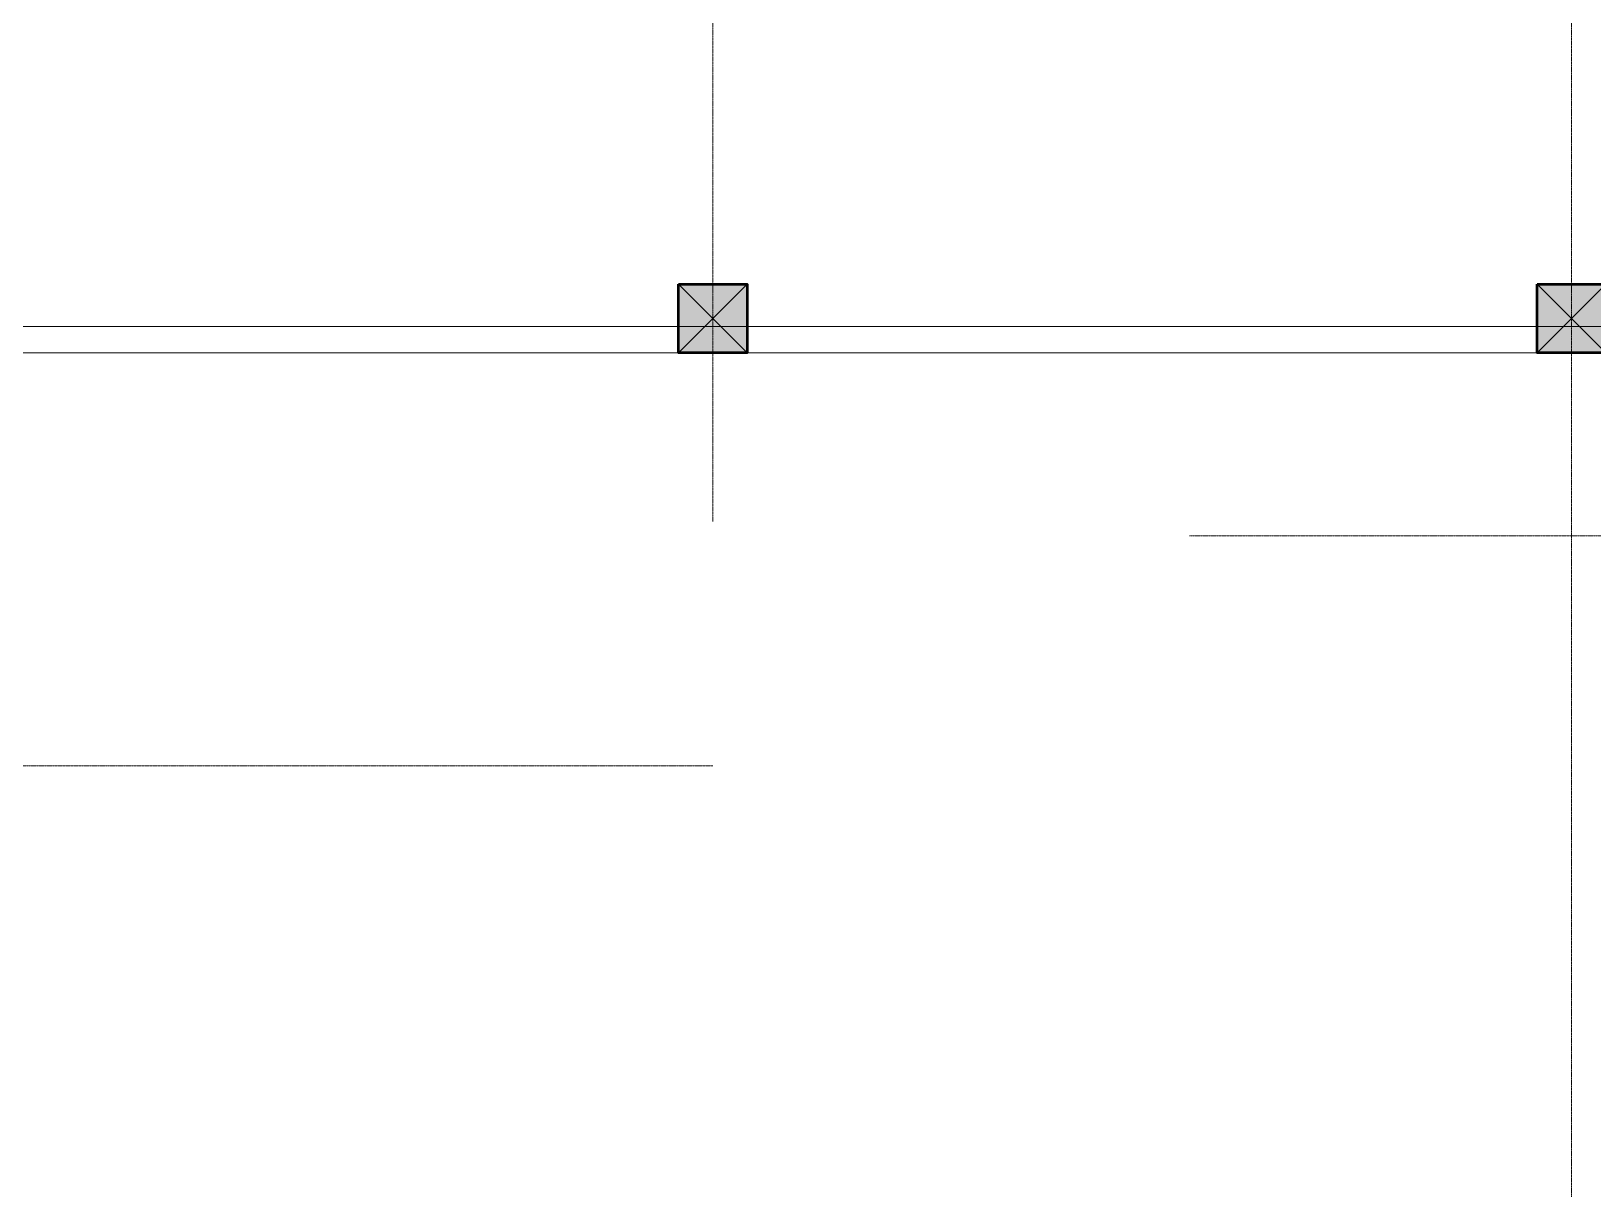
# Model space of a CAD drawing. Header units: millimetres. Extents: x 2399484 to 3337895, y 3598750 to 3969149.
# Drawn here: x 2516035 to 2529674, y 3882246 to 3892355 of the extents above; entities that cross this region are included whole.
import ezdxf

# ---------------------------------------------------------------- set-up
doc = ezdxf.new("R2010")
doc.units = ezdxf.units.MM
doc.header["$MEASUREMENT"] = 0
doc.linetypes.add('CENTER', pattern=[2, 1.25, -0.25, 0.25, -0.25])
for name, color, linetype, lineweight in [('centreline', 52, 'CENTER', 5), ('Column-0.5', 14, 'Continuous', 50), ('Hatch', 9, 'Continuous', 9), ('WALL 0.2', 7, 'Continuous', 20), ('wall 0.4', 7, 'Continuous', 40)]:
    doc.layers.add(name, color=color, linetype=linetype, lineweight=lineweight)

# ---------------------------------------------------------------- blocks, each defined once
blk = doc.blocks.new('2ft column')
at = {"layer": 'Hatch', "ltscale": 5}
h = blk.add_hatch(color=256, dxfattribs=at)
h.dxf.hatch_style = 1
h.paths.add_polyline_path([(2207385, 4176559), (2207985, 4176559), (2207985, 4175959), (2207385, 4175959)])
at = {"layer": 'Column-0.5', "ltscale": 5}
blk.add_lwpolyline([(2207385, 4176559), (2207985, 4176559), (2207985, 4175959), (2207385, 4175959)], close=True, dxfattribs=at)
at = {"layer": 'Defpoints', "ltscale": 5}
for points in [[(2207985, 4176559), (2207385, 4175959)], [(2207985, 4175959), (2207385, 4176559)]]:
    blk.add_lwpolyline(points, dxfattribs=at)
blk = doc.blocks.new('main grid')
at = {"layer": 'centreline', "ltscale": 5}
for p, q in [((2533911, 4018930), (2533911, 3991299)), ((2541411, 4018930), (2541411, 3976624)), ((2559988, 3991172), (2538074, 3991172)), ((2533911, 3989164), (2515100, 3989164))]:
    blk.add_line(p, q, dxfattribs=at)
at = {"layer": 'Hatch'}
for p in [(326226, -183187), (333726, -183187)]:
    blk.add_blockref('2ft column', p, dxfattribs=at)

msp = doc.modelspace()

# ---------------------------------------------------------------- linework, layer by layer
at = {"layer": 'WALL 0.2', "ltscale": 5}
for p, q in [((2514634.1, 3889777.1), (2530169.1, 3889777.1)), ((2514864.1, 3889547.1), (2529939.1, 3889547.1))]:
    msp.add_line(p, q, dxfattribs=at)

# ---------------------------------------------------------------- block references
at = {"layer": 'wall 0.4'}
msp.add_blockref('main grid', (-11921.7, -103224.7), dxfattribs=at)

doc.saveas('drawing.dxf')
